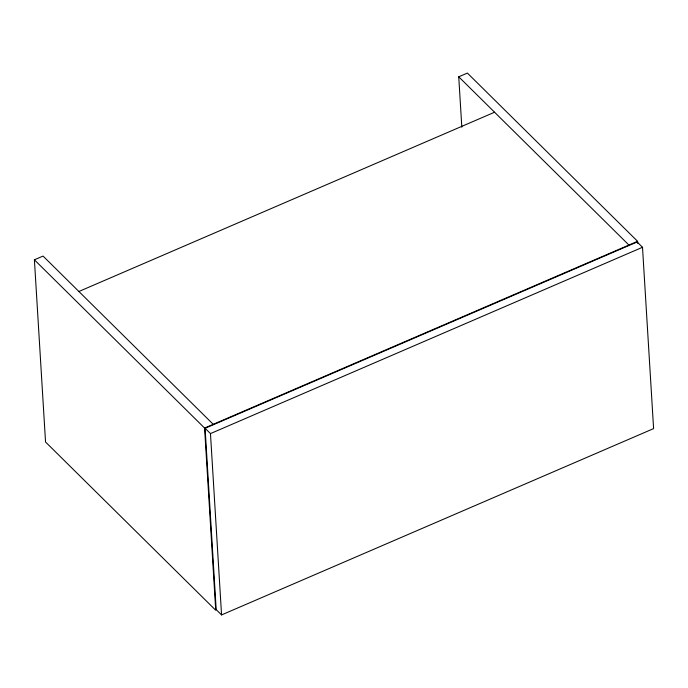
<?xml version="1.0" encoding="UTF-8"?>
<svg xmlns="http://www.w3.org/2000/svg" width="688" height="688" viewBox="0 0 688 688"><rect width="100%" height="100%" fill="white"/><g stroke="black" fill="none" stroke-linecap="round" stroke-linejoin="round"><path stroke-width="1.03" d="M34.4 259.806L204.585 428.056L215.731 610.256L45.546 442.006L34.4 259.806L43.06 256.074L213.246 424.324M461.82 127.185L458.741 76.807L467.401 73.074L637.587 241.325L637.724 243.466M78.888 291.497L494.569 112.23M204.585 428.056L637.587 241.325M205.093 428.289L637.14 241.97L642.506 247.284L653.6 428.607L221.562 614.926L216.187 609.611L205.093 428.289L210.468 433.595L221.562 614.926M210.468 433.595L642.506 247.284M458.741 76.807L628.927 245.057"/></g></svg>
